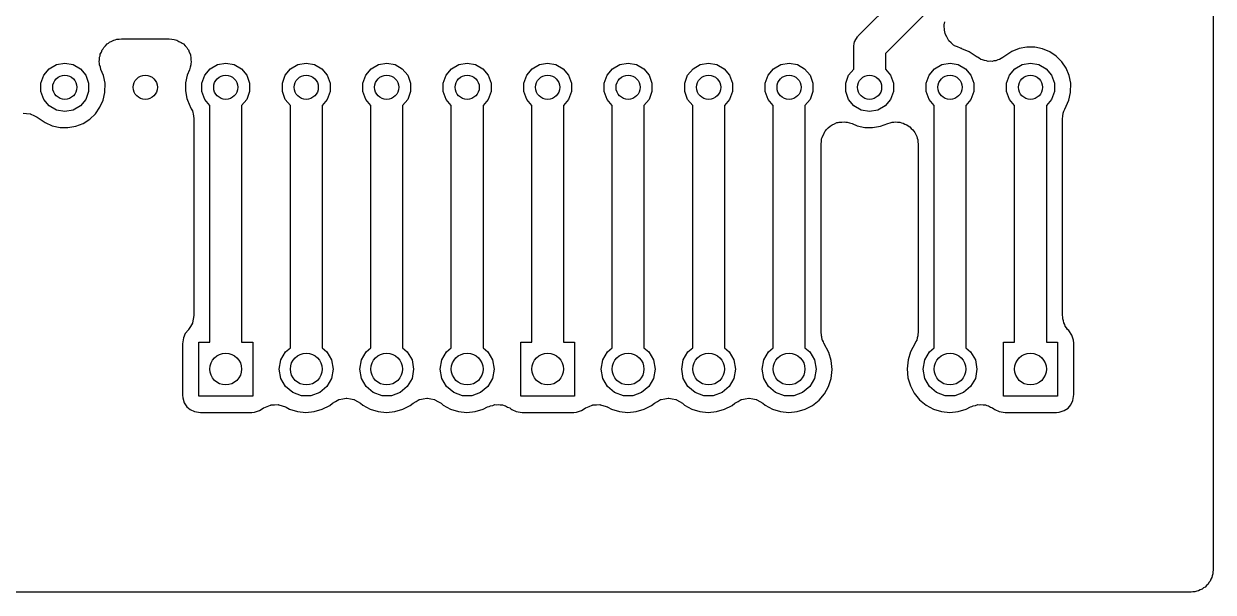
# Model space of a CAD drawing. Extents: x 117.4 to 186.1, y -90.9 to -42.5.
# Drawn here: x 148.57 to 186.11, y -90.86 to -72.93 of the extents above; entities that cross this region are included whole.
import ezdxf

# ---------------------------------------------------------------- set-up
doc = ezdxf.new("R2010")
doc.units = 0
doc.header["$MEASUREMENT"] = 0
doc.layers.add('BLACK', color=7, linetype='CONTINUOUS')

msp = doc.modelspace()

# ---------------------------------------------------------------- linework, layer by layer
at = {"layer": 'Black'}
for p, q in [((186.107, -43.193), (186.107, -90.157)), ((174.906, -73.3064), (182.38, -65.8329)), ((183.234, -66.3936), (175.76, -73.8671)), ((177.612, -73.0043), (177.616, -72.9838)), ((177.627, -73.1043), (177.612, -73.0043)), ((177.614, -72.9628), (177.64, -72.8652)), ((177.616, -72.9838), (177.614, -72.9628)), ((177.635, -73.205), (177.627, -73.1043)), ((177.644, -73.224), (177.635, -73.205)), ((151.149, -73.6198), (151.198, -73.5618)), ((151.198, -73.5618), (151.238, -73.5384)), ((151.238, -73.5384), (151.273, -73.507)), ((151.273, -73.507), (151.343, -73.4781)), ((151.343, -73.4781), (151.409, -73.4402)), ((151.409, -73.4402), (151.454, -73.4321)), ((151.454, -73.4321), (151.498, -73.4143)), ((151.498, -73.4143), (151.573, -73.4112)), ((151.573, -73.4112), (151.648, -73.398)), ((151.648, -73.398), (153.153, -73.398)), ((153.153, -73.398), (153.233, -73.412)), ((153.233, -73.412), (153.313, -73.4165)), ((153.313, -73.4165), (153.351, -73.433)), ((153.351, -73.433), (153.393, -73.4402)), ((153.393, -73.4402), (153.462, -73.4805)), ((153.462, -73.4805), (153.536, -73.5123)), ((153.536, -73.5123), (153.567, -73.5409)), ((153.567, -73.5409), (153.603, -73.5618)), ((153.603, -73.5618), (153.655, -73.6235)), ((174.762, -73.6164), (174.779, -73.5533)), ((174.779, -73.5533), (174.79, -73.489)), ((174.79, -73.489), (174.801, -73.4699)), ((174.801, -73.4699), (174.807, -73.4487)), ((174.807, -73.4487), (174.844, -73.3952)), ((174.844, -73.3952), (174.877, -73.3386)), ((174.877, -73.3386), (174.894, -73.3245)), ((174.894, -73.3245), (174.906, -73.3064)), ((177.647, -73.2448), (177.644, -73.224)), ((177.695, -73.3337), (177.647, -73.2448)), ((177.738, -73.4254), (177.695, -73.3337)), ((177.753, -73.4402), (177.738, -73.4254)), ((177.763, -73.4587), (177.753, -73.4402)), ((177.839, -73.5258), (177.763, -73.4587)), ((177.91, -73.5973), (177.839, -73.5258)), ((150.959, -73.9764), (150.975, -73.9326)), ((150.975, -73.9326), (150.981, -73.8863)), ((150.981, -73.8863), (151.016, -73.8192)), ((151.016, -73.8192), (151.042, -73.748)), ((151.042, -73.748), (151.072, -73.7123)), ((151.072, -73.7123), (151.093, -73.6709)), ((151.093, -73.6709), (151.149, -73.6198)), ((153.655, -73.6235), (153.714, -73.6787)), ((153.714, -73.6787), (153.733, -73.716)), ((153.733, -73.716), (153.759, -73.748)), ((153.759, -73.748), (153.787, -73.8237)), ((153.787, -73.8237), (153.823, -73.8957)), ((153.823, -73.8957), (153.828, -73.9372)), ((153.828, -73.9372), (153.843, -73.9764)), ((174.76, -73.66), (174.764, -73.6383)), ((174.76, -74.354), (174.76, -73.66)), ((174.764, -73.6383), (174.762, -73.6164)), ((175.76, -73.8671), (175.76, -74.354)), ((177.929, -73.6061), (177.91, -73.5973)), ((177.945, -73.6201), (177.929, -73.6061)), ((178.039, -73.6573), (177.945, -73.6201)), ((178.13, -73.7), (178.039, -73.6573)), ((178.151, -73.7018), (178.13, -73.7)), ((178.171, -73.7096), (178.151, -73.7018)), ((178.177, -73.7109), (178.171, -73.7096)), ((178.407, -73.8074), (178.177, -73.7109)), ((178.656, -73.9752), (178.407, -73.8074)), ((179.749, -73.799), (179.497, -73.9638)), ((179.98, -73.7057), (179.749, -73.799)), ((180.224, -73.6591), (179.98, -73.7057)), ((180.473, -73.6608), (180.224, -73.6591)), ((180.717, -73.7109), (180.473, -73.6608)), ((180.947, -73.8074), (180.717, -73.7109)), ((181.153, -73.9467), (180.947, -73.8074)), ((181.329, -74.1234), (181.153, -73.9467)), ((149.368, -74.344), (149.598, -74.2112)), ((149.598, -74.2112), (149.86, -74.1651)), ((149.86, -74.1651), (150.122, -74.2112)), ((150.122, -74.2112), (150.352, -74.344)), ((150.949, -74.1273), (150.959, -74.0522)), ((150.959, -74.1729), (150.949, -74.1273)), ((150.959, -74.0522), (150.959, -73.9764)), ((150.959, -74.2196), (150.959, -74.1729)), ((150.984, -74.2907), (150.959, -74.2196)), ((151.001, -74.3648), (150.984, -74.2907)), ((153.815, -74.2953), (153.797, -74.3738)), ((153.843, -74.2196), (153.815, -74.2953)), ((153.843, -73.9764), (153.843, -74.057)), ((153.843, -74.057), (153.852, -74.1371)), ((153.852, -74.1371), (153.843, -74.1778)), ((153.843, -74.1778), (153.843, -74.2196)), ((154.448, -74.344), (154.678, -74.2112)), ((154.678, -74.2112), (154.94, -74.1651)), ((154.94, -74.1651), (155.202, -74.2112)), ((155.202, -74.2112), (155.432, -74.344)), ((156.988, -74.344), (157.218, -74.2112)), ((157.218, -74.2112), (157.48, -74.1651)), ((157.48, -74.1651), (157.742, -74.2112)), ((157.742, -74.2112), (157.972, -74.344)), ((159.528, -74.344), (159.758, -74.2112)), ((159.758, -74.2112), (160.02, -74.1651)), ((160.02, -74.1651), (160.282, -74.2112)), ((160.282, -74.2112), (160.512, -74.344)), ((162.068, -74.344), (162.298, -74.2112)), ((162.298, -74.2112), (162.56, -74.1651)), ((162.56, -74.1651), (162.822, -74.2112)), ((162.822, -74.2112), (163.052, -74.344)), ((164.608, -74.344), (164.838, -74.2112)), ((164.838, -74.2112), (165.1, -74.1651)), ((165.1, -74.1651), (165.362, -74.2112)), ((165.362, -74.2112), (165.592, -74.344)), ((167.148, -74.344), (167.378, -74.2112)), ((167.378, -74.2112), (167.64, -74.1651)), ((167.64, -74.1651), (167.902, -74.2112)), ((167.902, -74.2112), (168.132, -74.344)), ((169.688, -74.344), (169.918, -74.2112)), ((169.918, -74.2112), (170.18, -74.1651)), ((170.18, -74.1651), (170.442, -74.2112)), ((170.442, -74.2112), (170.672, -74.344)), ((172.228, -74.344), (172.458, -74.2112)), ((172.458, -74.2112), (172.72, -74.1651)), ((172.72, -74.1651), (172.982, -74.2112)), ((172.982, -74.2112), (173.212, -74.344)), ((177.308, -74.344), (177.538, -74.2112)), ((177.538, -74.2112), (177.8, -74.1651)), ((177.8, -74.1651), (178.062, -74.2112)), ((178.062, -74.2112), (178.292, -74.344)), ((178.664, -73.9838), (178.656, -73.9752)), ((178.722, -74.0113), (178.664, -73.9838)), ((178.774, -74.048), (178.722, -74.0113)), ((178.83, -74.0635), (178.774, -74.048)), ((178.883, -74.0889), (178.83, -74.0635)), ((178.947, -74.0951), (178.883, -74.0889)), ((179.008, -74.1118), (178.947, -74.0951)), ((179.067, -74.1069), (179.008, -74.1118)), ((179.125, -74.1126), (179.067, -74.1069)), ((179.187, -74.0968), (179.125, -74.1126)), ((179.25, -74.0914), (179.187, -74.0968)), ((179.304, -74.0668), (179.25, -74.0914)), ((179.361, -74.0521), (179.304, -74.0668)), ((179.413, -74.0162), (179.361, -74.0521)), ((179.471, -73.9895), (179.413, -74.0162)), ((179.497, -73.9638), (179.471, -73.9895)), ((179.848, -74.344), (180.078, -74.2112)), ((180.078, -74.2112), (180.34, -74.1651)), ((180.34, -74.1651), (180.602, -74.2112)), ((180.602, -74.2112), (180.832, -74.344)), ((181.467, -74.3309), (181.329, -74.1234)), ((181.562, -74.5611), (181.467, -74.3309)), ((149.107, -74.7972), (149.198, -74.5475)), ((149.198, -74.5475), (149.368, -74.344)), ((150.352, -74.344), (150.522, -74.5475)), ((150.522, -74.5475), (150.613, -74.7972)), ((151.082, -74.5611), (151.001, -74.3648)), ((151.129, -74.8006), (151.082, -74.5611)), ((153.724, -74.5441), (153.672, -74.7877)), ((153.797, -74.3738), (153.724, -74.5441)), ((154.187, -74.7972), (154.278, -74.5475)), ((154.278, -74.5475), (154.448, -74.344)), ((155.432, -74.344), (155.602, -74.5475)), ((155.602, -74.5475), (155.693, -74.7972)), ((156.727, -74.7972), (156.818, -74.5475)), ((156.818, -74.5475), (156.988, -74.344)), ((157.972, -74.344), (158.142, -74.5475)), ((158.142, -74.5475), (158.233, -74.7972)), ((159.267, -74.7972), (159.358, -74.5475)), ((159.358, -74.5475), (159.528, -74.344)), ((160.512, -74.344), (160.682, -74.5475)), ((160.682, -74.5475), (160.773, -74.7972)), ((161.807, -74.7972), (161.898, -74.5475)), ((161.898, -74.5475), (162.068, -74.344)), ((163.052, -74.344), (163.222, -74.5475)), ((163.222, -74.5475), (163.313, -74.7972)), ((164.347, -74.7972), (164.438, -74.5475)), ((164.438, -74.5475), (164.608, -74.344)), ((165.592, -74.344), (165.762, -74.5475)), ((165.762, -74.5475), (165.853, -74.7972)), ((166.887, -74.7972), (166.978, -74.5475)), ((166.978, -74.5475), (167.148, -74.344)), ((168.132, -74.344), (168.302, -74.5475)), ((168.302, -74.5475), (168.393, -74.7972)), ((169.427, -74.7972), (169.518, -74.5475)), ((169.518, -74.5475), (169.688, -74.344)), ((170.672, -74.344), (170.842, -74.5475)), ((170.842, -74.5475), (170.933, -74.7972)), ((171.967, -74.7972), (172.058, -74.5475)), ((172.058, -74.5475), (172.228, -74.344)), ((173.212, -74.344), (173.382, -74.5475)), ((173.382, -74.5475), (173.473, -74.7972)), ((174.507, -74.7972), (174.598, -74.5475)), ((174.598, -74.5475), (174.76, -74.354)), ((175.76, -74.354), (175.922, -74.5475)), ((175.922, -74.5475), (176.013, -74.7972)), ((177.047, -74.7972), (177.138, -74.5475)), ((177.138, -74.5475), (177.308, -74.344)), ((178.292, -74.344), (178.462, -74.5475)), ((178.462, -74.5475), (178.553, -74.7972)), ((179.587, -74.7972), (179.678, -74.5475)), ((179.678, -74.5475), (179.848, -74.344)), ((180.832, -74.344), (181.002, -74.5475)), ((181.002, -74.5475), (181.093, -74.7972)), ((181.609, -74.8006), (181.562, -74.5611)), ((149.107, -75.0628), (149.107, -74.7972)), ((149.198, -75.3125), (149.107, -75.0628)), ((150.613, -75.0628), (150.522, -75.3125)), ((150.613, -74.7972), (150.613, -75.0628)), ((151.125, -75.0948), (151.129, -74.8006)), ((153.672, -74.7877), (153.668, -75.0368)), ((153.668, -75.0368), (153.713, -75.2818)), ((154.187, -75.0628), (154.187, -74.7972)), ((154.278, -75.3125), (154.187, -75.0628)), ((155.693, -75.0628), (155.602, -75.3125)), ((155.693, -74.7972), (155.693, -75.0628)), ((156.727, -75.0628), (156.727, -74.7972)), ((156.818, -75.3125), (156.727, -75.0628)), ((158.233, -75.0628), (158.142, -75.3125)), ((158.233, -74.7972), (158.233, -75.0628)), ((159.267, -75.0628), (159.267, -74.7972)), ((159.358, -75.3125), (159.267, -75.0628)), ((160.773, -75.0628), (160.682, -75.3125)), ((160.773, -74.7972), (160.773, -75.0628)), ((161.807, -75.0628), (161.807, -74.7972)), ((161.898, -75.3125), (161.807, -75.0628)), ((163.313, -75.0628), (163.222, -75.3125)), ((163.313, -74.7972), (163.313, -75.0628)), ((164.347, -75.0628), (164.347, -74.7972)), ((164.438, -75.3125), (164.347, -75.0628)), ((165.853, -75.0628), (165.762, -75.3125)), ((165.853, -74.7972), (165.853, -75.0628)), ((166.887, -75.0628), (166.887, -74.7972)), ((166.978, -75.3125), (166.887, -75.0628)), ((168.393, -75.0628), (168.302, -75.3125)), ((168.393, -74.7972), (168.393, -75.0628)), ((169.427, -75.0628), (169.427, -74.7972)), ((169.518, -75.3125), (169.427, -75.0628)), ((170.933, -75.0628), (170.842, -75.3125)), ((170.933, -74.7972), (170.933, -75.0628)), ((171.967, -75.0628), (171.967, -74.7972)), ((172.058, -75.3125), (171.967, -75.0628)), ((173.473, -75.0628), (173.382, -75.3125)), ((173.473, -74.7972), (173.473, -75.0628)), ((174.507, -75.0628), (174.507, -74.7972)), ((174.598, -75.3125), (174.507, -75.0628)), ((176.013, -75.0628), (175.922, -75.3125)), ((176.013, -74.7972), (176.013, -75.0628)), ((177.047, -75.0628), (177.047, -74.7972)), ((177.138, -75.3125), (177.047, -75.0628)), ((178.553, -75.0628), (178.462, -75.3125)), ((178.553, -74.7972), (178.553, -75.0628)), ((179.587, -75.0628), (179.587, -74.7972)), ((179.678, -75.3125), (179.587, -75.0628)), ((181.093, -75.0628), (181.002, -75.3125)), ((181.093, -74.7972), (181.093, -75.0628)), ((181.605, -75.0948), (181.609, -74.8006)), ((149.368, -75.516), (149.198, -75.3125)), ((150.522, -75.3125), (150.352, -75.516)), ((150.97, -75.5604), (151.071, -75.3328)), ((151.071, -75.3328), (151.125, -75.0948)), ((153.713, -75.2818), (153.805, -75.5133)), ((154.44, -75.506), (154.278, -75.3125)), ((155.602, -75.3125), (155.44, -75.506)), ((156.98, -75.506), (156.818, -75.3125)), ((158.142, -75.3125), (157.98, -75.506)), ((159.52, -75.506), (159.358, -75.3125)), ((160.682, -75.3125), (160.52, -75.506)), ((162.06, -75.506), (161.898, -75.3125)), ((163.222, -75.3125), (163.06, -75.506)), ((164.6, -75.506), (164.438, -75.3125)), ((165.762, -75.3125), (165.6, -75.506)), ((167.14, -75.506), (166.978, -75.3125)), ((168.302, -75.3125), (168.14, -75.506)), ((169.68, -75.506), (169.518, -75.3125)), ((170.842, -75.3125), (170.68, -75.506)), ((172.22, -75.506), (172.058, -75.3125)), ((173.382, -75.3125), (173.22, -75.506)), ((174.768, -75.516), (174.598, -75.3125)), ((175.922, -75.3125), (175.752, -75.516)), ((177.3, -75.506), (177.138, -75.3125)), ((178.462, -75.3125), (178.3, -75.506)), ((179.84, -75.506), (179.678, -75.3125)), ((181.002, -75.3125), (180.84, -75.506)), ((181.422, -75.6231), (181.551, -75.3328)), ((181.551, -75.3328), (181.605, -75.0948)), ((148.543, -75.7456), (148.654, -75.7581)), ((148.654, -75.7581), (148.766, -75.7674)), ((148.766, -75.7674), (148.774, -75.7716)), ((148.774, -75.7716), (148.784, -75.7727)), ((148.784, -75.7727), (148.885, -75.8225)), ((148.885, -75.8225), (148.986, -75.8694)), ((149.598, -75.6488), (149.368, -75.516)), ((149.86, -75.6949), (149.598, -75.6488)), ((150.122, -75.6488), (149.86, -75.6949)), ((150.352, -75.516), (150.122, -75.6488)), ((150.646, -75.9356), (150.826, -75.7639)), ((150.826, -75.7639), (150.97, -75.5604)), ((153.805, -75.5133), (153.82, -75.5373)), ((153.82, -75.5373), (153.851, -75.6094)), ((153.851, -75.6094), (153.89, -75.6771)), ((153.89, -75.6771), (153.897, -75.7206)), ((153.897, -75.7206), (153.915, -75.7614)), ((153.915, -75.7614), (153.918, -75.8395)), ((154.44, -82.97), (154.44, -75.506)), ((155.44, -75.506), (155.44, -82.97)), ((156.98, -83.1436), (156.98, -75.506)), ((157.98, -75.506), (157.98, -83.1436)), ((159.52, -83.1436), (159.52, -75.506)), ((160.52, -75.506), (160.52, -83.1436)), ((162.06, -83.1436), (162.06, -75.506)), ((163.06, -75.506), (163.06, -83.1436)), ((164.6, -82.97), (164.6, -75.506)), ((165.6, -75.506), (165.6, -82.97)), ((167.14, -83.1436), (167.14, -75.506)), ((168.14, -75.506), (168.14, -83.1436)), ((169.68, -83.1436), (169.68, -75.506)), ((170.68, -75.506), (170.68, -83.1436)), ((172.22, -83.1436), (172.22, -75.506)), ((173.22, -75.506), (173.22, -83.1436)), ((174.998, -75.6488), (174.768, -75.516)), ((175.26, -75.6949), (174.998, -75.6488)), ((175.522, -75.6488), (175.26, -75.6949)), ((175.752, -75.516), (175.522, -75.6488)), ((177.3, -83.1436), (177.3, -75.506)), ((178.3, -75.506), (178.3, -83.1436)), ((179.84, -81.28), (179.84, -75.506)), ((180.84, -75.506), (180.84, -81.28)), ((181.364, -75.8352), (181.372, -75.7429)), ((181.372, -75.7429), (181.385, -75.7162)), ((181.385, -75.7162), (181.39, -75.6871)), ((181.39, -75.6871), (181.418, -75.6397)), ((181.418, -75.6397), (181.422, -75.6231)), ((148.986, -75.8694), (149.237, -76.044)), ((149.237, -76.044), (149.466, -76.1437)), ((149.466, -76.1437), (149.709, -76.1972)), ((149.709, -76.1972), (149.958, -76.2024)), ((149.958, -76.2024), (150.203, -76.1592)), ((150.203, -76.1592), (150.435, -76.0691)), ((150.435, -76.0691), (150.646, -75.9356)), ((153.918, -75.8395), (153.932, -75.9165)), ((153.932, -75.9165), (153.932, -82.124)), ((173.955, -76.2131), (174.013, -76.153)), ((174.013, -76.153), (174.048, -76.1355)), ((174.048, -76.1355), (174.078, -76.1102)), ((174.078, -76.1102), (174.156, -76.0818)), ((174.156, -76.0818), (174.23, -76.0449)), ((174.23, -76.0449), (174.269, -76.0405)), ((174.269, -76.0405), (174.306, -76.027)), ((174.306, -76.027), (174.389, -76.027)), ((174.389, -76.027), (174.472, -76.0178)), ((174.472, -76.0178), (174.51, -76.027)), ((174.51, -76.027), (174.55, -76.027)), ((174.55, -76.027), (174.628, -76.0554)), ((174.628, -76.0554), (174.708, -76.075)), ((174.708, -76.075), (174.866, -76.1437)), ((174.866, -76.1437), (175.109, -76.1972)), ((175.109, -76.1972), (175.358, -76.2024)), ((175.358, -76.2024), (175.603, -76.1592)), ((175.603, -76.1592), (175.839, -76.0678)), ((175.839, -76.0678), (175.906, -76.0544)), ((175.906, -76.0544), (175.97, -76.031)), ((175.97, -76.031), (176.024, -76.031)), ((176.024, -76.031), (176.077, -76.0205)), ((176.077, -76.0205), (176.145, -76.031)), ((176.145, -76.031), (176.214, -76.031)), ((176.214, -76.031), (176.264, -76.0495)), ((176.264, -76.0495), (176.318, -76.0577)), ((176.318, -76.0577), (176.378, -76.0907)), ((176.378, -76.0907), (176.442, -76.1142)), ((176.442, -76.1142), (176.483, -76.1488)), ((176.483, -76.1488), (176.531, -76.1748)), ((176.531, -76.1748), (176.576, -76.2264)), ((181.348, -75.9265), (181.364, -75.8352)), ((181.348, -82.1222), (181.348, -75.9265)), ((173.742, -76.6346), (173.748, -76.5518)), ((173.748, -76.5518), (173.763, -76.5157)), ((173.763, -76.5157), (173.77, -76.477)), ((173.77, -76.477), (173.812, -76.4051)), ((173.812, -76.4051), (173.845, -76.329)), ((173.845, -76.329), (173.872, -76.3005)), ((173.872, -76.3005), (173.892, -76.2665)), ((173.892, -76.2665), (173.955, -76.2131)), ((176.576, -76.2264), (176.628, -76.2704)), ((176.628, -76.2704), (176.655, -76.3172)), ((176.655, -76.3172), (176.691, -76.3578)), ((176.691, -76.3578), (176.716, -76.4216)), ((176.716, -76.4216), (176.75, -76.481)), ((176.75, -76.481), (176.759, -76.5341)), ((176.759, -76.5341), (176.779, -76.5844)), ((176.779, -76.5844), (176.78, -76.6529)), ((173.728, -76.7164), (173.742, -76.6346)), ((173.728, -82.6636), (173.728, -76.7164)), ((176.78, -76.6529), (176.792, -76.7204)), ((176.792, -76.7204), (176.792, -82.6654)), ((179.84, -82.97), (179.84, -81.28)), ((180.84, -81.28), (180.84, -82.97)), ((153.932, -82.1294), (153.91, -82.2463)), ((153.932, -82.124), (153.932, -82.1267)), ((153.932, -82.1267), (153.932, -82.1294)), ((181.358, -82.1799), (181.348, -82.1222)), ((181.358, -82.2385), (181.358, -82.1799)), ((153.765, -82.5781), (153.662, -82.6988)), ((153.766, -82.5757), (153.765, -82.5781)), ((153.768, -82.574), (153.766, -82.5757)), ((153.828, -82.471), (153.768, -82.574)), ((153.888, -82.3685), (153.828, -82.471)), ((153.89, -82.3634), (153.888, -82.3658)), ((153.888, -82.3658), (153.888, -82.3685)), ((153.91, -82.2463), (153.89, -82.3634)), ((181.379, -82.2987), (181.358, -82.2385)), ((181.39, -82.3616), (181.379, -82.2987)), ((181.419, -82.4124), (181.39, -82.3616)), ((181.439, -82.4676), (181.419, -82.4124)), ((181.48, -82.5168), (181.439, -82.4676)), ((181.512, -82.5722), (181.48, -82.5168)), ((181.55, -82.6041), (181.512, -82.5722)), ((153.603, -82.8288), (153.576, -83.0195)), ((153.662, -82.6988), (153.603, -82.8288)), ((173.742, -82.7423), (173.728, -82.6636)), ((173.741, -82.7686), (173.742, -82.7423)), ((173.752, -82.8035), (173.741, -82.7686)), ((173.767, -82.8938), (173.752, -82.8035)), ((173.769, -82.8982), (173.767, -82.8938)), ((173.77, -82.903), (173.769, -82.8982)), ((173.803, -82.9602), (173.77, -82.903)), ((173.816, -82.9998), (173.803, -82.9602)), ((176.723, -82.9515), (176.705, -83.0026)), ((176.75, -82.9048), (176.723, -82.9515)), ((176.762, -82.8373), (176.75, -82.9048)), ((176.784, -82.7725), (176.762, -82.8373)), ((176.792, -82.6654), (176.783, -82.7185)), ((176.783, -82.7185), (176.784, -82.7725)), ((181.648, -82.7535), (181.55, -82.6041)), ((181.697, -82.9106), (181.648, -82.7535)), ((181.704, -82.9979), (181.697, -82.9106)), ((153.576, -83.0195), (153.576, -84.6421)), ((154.09, -84.67), (154.09, -82.97)), ((154.09, -82.97), (154.44, -82.97)), ((155.44, -82.97), (155.79, -82.97)), ((155.79, -82.97), (155.79, -84.67)), ((156.681, -83.526), (156.829, -83.2704)), ((156.829, -83.2704), (156.98, -83.1436)), ((157.98, -83.1436), (158.131, -83.2704)), ((158.131, -83.2704), (158.279, -83.526)), ((159.221, -83.526), (159.369, -83.2704)), ((159.369, -83.2704), (159.52, -83.1436)), ((160.52, -83.1436), (160.671, -83.2704)), ((160.671, -83.2704), (160.819, -83.526)), ((161.761, -83.526), (161.909, -83.2704)), ((161.909, -83.2704), (162.06, -83.1436)), ((163.06, -83.1436), (163.211, -83.2704)), ((163.211, -83.2704), (163.359, -83.526)), ((164.25, -84.67), (164.25, -82.97)), ((164.25, -82.97), (164.6, -82.97)), ((165.6, -82.97), (165.95, -82.97)), ((165.95, -82.97), (165.95, -84.67)), ((166.841, -83.526), (166.989, -83.2704)), ((166.989, -83.2704), (167.14, -83.1436)), ((168.14, -83.1436), (168.291, -83.2704)), ((168.291, -83.2704), (168.439, -83.526)), ((169.381, -83.526), (169.529, -83.2704)), ((169.529, -83.2704), (169.68, -83.1436)), ((170.68, -83.1436), (170.831, -83.2704)), ((170.831, -83.2704), (170.979, -83.526)), ((171.921, -83.526), (172.069, -83.2704)), ((172.069, -83.2704), (172.22, -83.1436)), ((173.22, -83.1436), (173.371, -83.2704)), ((173.371, -83.2704), (173.519, -83.526)), ((173.972, -83.2938), (173.816, -82.9998)), ((174.049, -83.5469), (173.972, -83.2938)), ((176.555, -83.2764), (176.475, -83.5284)), ((176.705, -83.0026), (176.555, -83.2764)), ((177.001, -83.526), (177.149, -83.2704)), ((177.149, -83.2704), (177.3, -83.1436)), ((178.3, -83.1436), (178.451, -83.2704)), ((178.451, -83.2704), (178.599, -83.526)), ((179.49, -84.67), (179.49, -82.97)), ((179.49, -82.97), (179.84, -82.97)), ((180.84, -82.97), (181.19, -82.97)), ((181.19, -82.97), (181.19, -84.67)), ((181.704, -84.6205), (181.704, -82.9979)), ((156.63, -83.8168), (156.681, -83.526)), ((158.279, -83.526), (158.33, -83.8168)), ((159.17, -83.8168), (159.221, -83.526)), ((160.819, -83.526), (160.87, -83.8168)), ((161.71, -83.8168), (161.761, -83.526)), ((163.359, -83.526), (163.41, -83.8168)), ((166.79, -83.8168), (166.841, -83.526)), ((168.439, -83.526), (168.49, -83.8168)), ((169.33, -83.8168), (169.381, -83.526)), ((170.979, -83.526), (171.03, -83.8168)), ((171.87, -83.8168), (171.921, -83.526)), ((173.519, -83.526), (173.57, -83.8168)), ((174.077, -83.8301), (174.049, -83.5469)), ((176.475, -83.5284), (176.443, -83.8099)), ((176.95, -83.8168), (177.001, -83.526)), ((178.599, -83.526), (178.65, -83.8168)), ((156.63, -83.8232), (156.63, -83.8168)), ((156.681, -84.114), (156.63, -83.8232)), ((158.33, -83.8232), (158.279, -84.114)), ((158.33, -83.8168), (158.33, -83.8232)), ((159.17, -83.8232), (159.17, -83.8168)), ((159.221, -84.114), (159.17, -83.8232)), ((160.87, -83.8232), (160.819, -84.114)), ((160.87, -83.8168), (160.87, -83.8232)), ((161.71, -83.8232), (161.71, -83.8168)), ((161.761, -84.114), (161.71, -83.8232)), ((163.41, -83.8232), (163.359, -84.114)), ((163.41, -83.8168), (163.41, -83.8232)), ((166.79, -83.8232), (166.79, -83.8168)), ((166.841, -84.114), (166.79, -83.8232)), ((168.49, -83.8232), (168.439, -84.114)), ((168.49, -83.8168), (168.49, -83.8232)), ((169.33, -83.8232), (169.33, -83.8168)), ((169.381, -84.114), (169.33, -83.8232)), ((171.03, -83.8232), (170.979, -84.114)), ((171.03, -83.8168), (171.03, -83.8232)), ((171.87, -83.8232), (171.87, -83.8168)), ((171.921, -84.114), (171.87, -83.8232)), ((173.57, -83.8232), (173.519, -84.114)), ((173.57, -83.8168), (173.57, -83.8232)), ((174.045, -84.1116), (174.077, -83.8301)), ((176.443, -83.8099), (176.471, -84.0931)), ((176.95, -83.8232), (176.95, -83.8168)), ((177.001, -84.114), (176.95, -83.8232)), ((178.65, -83.8232), (178.599, -84.114)), ((178.65, -83.8168), (178.65, -83.8232)), ((156.829, -84.3696), (156.681, -84.114)), ((157.055, -84.5594), (156.829, -84.3696)), ((158.131, -84.3696), (157.905, -84.5594)), ((158.279, -84.114), (158.131, -84.3696)), ((159.369, -84.3696), (159.221, -84.114)), ((159.595, -84.5594), (159.369, -84.3696)), ((160.671, -84.3696), (160.445, -84.5594)), ((160.819, -84.114), (160.671, -84.3696)), ((161.909, -84.3696), (161.761, -84.114)), ((162.135, -84.5594), (161.909, -84.3696)), ((163.211, -84.3696), (162.985, -84.5594)), ((163.359, -84.114), (163.211, -84.3696)), ((166.989, -84.3696), (166.841, -84.114)), ((167.215, -84.5594), (166.989, -84.3696)), ((168.291, -84.3696), (168.065, -84.5594)), ((168.439, -84.114), (168.291, -84.3696)), ((169.529, -84.3696), (169.381, -84.114)), ((169.755, -84.5594), (169.529, -84.3696)), ((170.831, -84.3696), (170.605, -84.5594)), ((170.979, -84.114), (170.831, -84.3696)), ((172.069, -84.3696), (171.921, -84.114)), ((172.295, -84.5594), (172.069, -84.3696)), ((173.371, -84.3696), (173.145, -84.5594)), ((173.519, -84.114), (173.371, -84.3696)), ((173.838, -84.5953), (173.965, -84.3636)), ((173.965, -84.3636), (174.045, -84.1116)), ((176.471, -84.0931), (176.548, -84.3462)), ((176.548, -84.3462), (176.672, -84.5796)), ((177.149, -84.3696), (177.001, -84.114)), ((177.375, -84.5594), (177.149, -84.3696)), ((178.451, -84.3696), (178.225, -84.5594)), ((178.599, -84.114), (178.451, -84.3696)), ((153.576, -84.6421), (153.583, -84.7294)), ((153.583, -84.7294), (153.632, -84.8865)), ((155.79, -84.67), (154.09, -84.67)), ((157.332, -84.6603), (157.055, -84.5594)), ((157.628, -84.6603), (157.332, -84.6603)), ((157.905, -84.5594), (157.628, -84.6603)), ((158.311, -84.8917), (158.409, -84.8378)), ((158.409, -84.8378), (158.506, -84.7811)), ((158.506, -84.7811), (158.515, -84.7793)), ((158.515, -84.7793), (158.524, -84.7746)), ((158.524, -84.7746), (158.635, -84.7575)), ((158.635, -84.7575), (158.745, -84.7373)), ((158.745, -84.7373), (158.755, -84.7389)), ((158.755, -84.7389), (158.764, -84.7374)), ((158.764, -84.7374), (158.874, -84.7591)), ((158.874, -84.7591), (158.984, -84.7778)), ((158.984, -84.7778), (158.993, -84.7827)), ((158.993, -84.7827), (159.003, -84.7846)), ((159.003, -84.7846), (159.099, -84.8426)), ((159.099, -84.8426), (159.196, -84.8979)), ((159.872, -84.6603), (159.595, -84.5594)), ((160.168, -84.6603), (159.872, -84.6603)), ((160.445, -84.5594), (160.168, -84.6603)), ((160.851, -84.8917), (160.949, -84.8378)), ((160.949, -84.8378), (161.046, -84.7811)), ((161.046, -84.7811), (161.055, -84.7793)), ((161.055, -84.7793), (161.064, -84.7746)), ((161.064, -84.7746), (161.175, -84.7575)), ((161.175, -84.7575), (161.285, -84.7373)), ((161.285, -84.7373), (161.295, -84.7389)), ((161.295, -84.7389), (161.304, -84.7374)), ((161.304, -84.7374), (161.414, -84.7591)), ((161.414, -84.7591), (161.524, -84.7778)), ((161.524, -84.7778), (161.533, -84.7827)), ((161.533, -84.7827), (161.543, -84.7846)), ((161.543, -84.7846), (161.639, -84.8426)), ((161.639, -84.8426), (161.736, -84.8979)), ((162.412, -84.6603), (162.135, -84.5594)), ((162.708, -84.6603), (162.412, -84.6603)), ((162.985, -84.5594), (162.708, -84.6603)), ((165.95, -84.67), (164.25, -84.67)), ((167.492, -84.6603), (167.215, -84.5594)), ((167.788, -84.6603), (167.492, -84.6603)), ((168.065, -84.5594), (167.788, -84.6603)), ((168.471, -84.8917), (168.569, -84.8378)), ((168.569, -84.8378), (168.666, -84.7811)), ((168.666, -84.7811), (168.675, -84.7793)), ((168.675, -84.7793), (168.684, -84.7746)), ((168.684, -84.7746), (168.795, -84.7575)), ((168.795, -84.7575), (168.905, -84.7373)), ((168.905, -84.7373), (168.915, -84.7389)), ((168.915, -84.7389), (168.924, -84.7374)), ((168.924, -84.7374), (169.034, -84.7591)), ((169.034, -84.7591), (169.144, -84.7778)), ((169.144, -84.7778), (169.153, -84.7827)), ((169.153, -84.7827), (169.163, -84.7846)), ((169.163, -84.7846), (169.259, -84.8426)), ((169.259, -84.8426), (169.356, -84.8979)), ((170.032, -84.6603), (169.755, -84.5594)), ((170.328, -84.6603), (170.032, -84.6603)), ((170.605, -84.5594), (170.328, -84.6603)), ((171.011, -84.8917), (171.109, -84.8378)), ((171.109, -84.8378), (171.206, -84.7811)), ((171.206, -84.7811), (171.215, -84.7793)), ((171.215, -84.7793), (171.224, -84.7746)), ((171.224, -84.7746), (171.335, -84.7575)), ((171.335, -84.7575), (171.445, -84.7373)), ((171.445, -84.7373), (171.455, -84.7389)), ((171.455, -84.7389), (171.464, -84.7374)), ((171.464, -84.7374), (171.574, -84.7591)), ((171.574, -84.7591), (171.684, -84.7778)), ((171.684, -84.7778), (171.693, -84.7827)), ((171.693, -84.7827), (171.703, -84.7846)), ((171.703, -84.7846), (171.799, -84.8426)), ((171.799, -84.8426), (171.896, -84.8979)), ((172.572, -84.6603), (172.295, -84.5594)), ((172.868, -84.6603), (172.572, -84.6603)), ((173.145, -84.5594), (172.868, -84.6603)), ((173.462, -84.9635), (173.668, -84.7978)), ((173.668, -84.7978), (173.838, -84.5953)), ((176.672, -84.5796), (176.839, -84.7845)), ((176.839, -84.7845), (177.042, -84.953)), ((177.652, -84.6603), (177.375, -84.5594)), ((177.948, -84.6603), (177.652, -84.6603)), ((178.225, -84.5594), (177.948, -84.6603)), ((181.19, -84.67), (179.49, -84.67)), ((181.618, -84.9412), (181.677, -84.8112)), ((181.677, -84.8112), (181.704, -84.6205)), ((153.632, -84.8865), (153.71, -85.0056)), ((153.71, -85.0056), (153.819, -85.0981)), ((153.819, -85.0981), (153.949, -85.1567)), ((153.949, -85.1567), (154.139, -85.1838)), ((154.139, -85.1838), (155.762, -85.1838)), ((155.762, -85.1838), (155.849, -85.1769)), ((155.849, -85.1769), (156.007, -85.1282)), ((156.007, -85.1282), (156.126, -85.0498)), ((156.126, -85.0498), (156.136, -85.0454)), ((156.136, -85.0454), (156.144, -85.0381)), ((156.144, -85.0381), (156.247, -84.9973)), ((156.247, -84.9973), (156.349, -84.9533)), ((156.349, -84.9533), (156.36, -84.9526)), ((156.36, -84.9526), (156.37, -84.9486)), ((156.37, -84.9486), (156.481, -84.9455)), ((156.481, -84.9455), (156.591, -84.939)), ((156.591, -84.939), (156.602, -84.9421)), ((156.602, -84.9421), (156.613, -84.9418)), ((156.613, -84.9418), (156.718, -84.9768)), ((156.718, -84.9768), (156.824, -85.0085)), ((156.824, -85.0085), (156.833, -85.0151)), ((156.833, -85.0151), (156.844, -85.0185)), ((156.844, -85.0185), (156.955, -85.0788)), ((156.955, -85.0788), (157.208, -85.1569)), ((157.208, -85.1569), (157.471, -85.1846)), ((157.471, -85.1846), (157.734, -85.1606)), ((157.734, -85.1606), (157.987, -85.086)), ((157.987, -85.086), (158.222, -84.9635)), ((158.222, -84.9635), (158.311, -84.8917)), ((159.196, -84.8979), (159.262, -84.953)), ((159.262, -84.953), (159.495, -85.0788)), ((159.495, -85.0788), (159.748, -85.1569)), ((159.748, -85.1569), (160.011, -85.1846)), ((160.011, -85.1846), (160.274, -85.1606)), ((160.274, -85.1606), (160.527, -85.086)), ((160.527, -85.086), (160.762, -84.9635)), ((160.762, -84.9635), (160.851, -84.8917)), ((161.736, -84.8979), (161.802, -84.953)), ((161.802, -84.953), (162.035, -85.0788)), ((162.035, -85.0788), (162.288, -85.1569)), ((162.288, -85.1569), (162.551, -85.1846)), ((162.551, -85.1846), (162.814, -85.1606)), ((162.814, -85.1606), (163.067, -85.086)), ((163.067, -85.086), (163.205, -85.0142)), ((163.205, -85.0142), (163.252, -84.9993)), ((163.252, -84.9993), (163.295, -84.9749)), ((163.295, -84.9749), (163.367, -84.9628)), ((163.367, -84.9628), (163.436, -84.9407)), ((163.436, -84.9407), (163.486, -84.9428)), ((163.486, -84.9428), (163.534, -84.9346)), ((163.534, -84.9346), (163.606, -84.9478)), ((163.606, -84.9478), (163.679, -84.9509)), ((163.679, -84.9509), (163.725, -84.9697)), ((163.725, -84.9697), (163.773, -84.9786)), ((163.773, -84.9786), (163.837, -85.0157)), ((163.837, -85.0157), (163.904, -85.0435)), ((163.904, -85.0435), (163.941, -85.0768)), ((163.941, -85.0768), (163.971, -85.0944)), ((163.971, -85.0944), (164.109, -85.1567)), ((164.109, -85.1567), (164.299, -85.1838)), ((164.299, -85.1838), (165.922, -85.1838)), ((165.922, -85.1838), (166.009, -85.1769)), ((166.009, -85.1769), (166.167, -85.1282)), ((166.167, -85.1282), (166.286, -85.0498)), ((166.286, -85.0498), (166.296, -85.0454)), ((166.296, -85.0454), (166.304, -85.0381)), ((166.304, -85.0381), (166.407, -84.9973)), ((166.407, -84.9973), (166.509, -84.9533)), ((166.509, -84.9533), (166.52, -84.9526)), ((166.52, -84.9526), (166.53, -84.9486)), ((166.53, -84.9486), (166.641, -84.9455)), ((166.641, -84.9455), (166.751, -84.939)), ((166.751, -84.939), (166.762, -84.9421)), ((166.762, -84.9421), (166.773, -84.9418)), ((166.773, -84.9418), (166.878, -84.9768)), ((166.878, -84.9768), (166.984, -85.0085)), ((166.984, -85.0085), (166.993, -85.0151)), ((166.993, -85.0151), (167.004, -85.0185)), ((167.004, -85.0185), (167.115, -85.0788)), ((167.115, -85.0788), (167.368, -85.1569)), ((167.368, -85.1569), (167.631, -85.1846)), ((167.631, -85.1846), (167.894, -85.1606)), ((167.894, -85.1606), (168.147, -85.086)), ((168.147, -85.086), (168.382, -84.9635)), ((168.382, -84.9635), (168.471, -84.8917)), ((169.356, -84.8979), (169.422, -84.953)), ((169.422, -84.953), (169.655, -85.0788)), ((169.655, -85.0788), (169.908, -85.1569)), ((169.908, -85.1569), (170.171, -85.1846)), ((170.171, -85.1846), (170.434, -85.1606)), ((170.434, -85.1606), (170.687, -85.086)), ((170.687, -85.086), (170.922, -84.9635)), ((170.922, -84.9635), (171.011, -84.8917)), ((171.896, -84.8979), (171.962, -84.953)), ((171.962, -84.953), (172.195, -85.0788)), ((172.195, -85.0788), (172.448, -85.1569)), ((172.448, -85.1569), (172.711, -85.1846)), ((172.711, -85.1846), (172.974, -85.1606)), ((172.974, -85.1606), (173.227, -85.086)), ((173.227, -85.086), (173.462, -84.9635)), ((177.042, -84.953), (177.275, -85.0788)), ((177.275, -85.0788), (177.528, -85.1569)), ((177.528, -85.1569), (177.791, -85.1846)), ((177.791, -85.1846), (178.054, -85.1606)), ((178.054, -85.1606), (178.307, -85.086)), ((178.307, -85.086), (178.445, -85.0142)), ((178.445, -85.0142), (178.492, -84.9993)), ((178.492, -84.9993), (178.535, -84.9749)), ((178.535, -84.9749), (178.607, -84.9628)), ((178.607, -84.9628), (178.676, -84.9407)), ((178.676, -84.9407), (178.726, -84.9428)), ((178.726, -84.9428), (178.774, -84.9346)), ((178.774, -84.9346), (178.846, -84.9478)), ((178.846, -84.9478), (178.919, -84.9509)), ((178.919, -84.9509), (178.965, -84.9697)), ((178.965, -84.9697), (179.013, -84.9786)), ((179.013, -84.9786), (179.077, -85.0157)), ((179.077, -85.0157), (179.144, -85.0435)), ((179.144, -85.0435), (179.181, -85.0768)), ((179.181, -85.0768), (179.211, -85.0944)), ((179.211, -85.0944), (179.349, -85.1567)), ((179.349, -85.1567), (179.539, -85.1838)), ((179.539, -85.1838), (181.162, -85.1838)), ((181.162, -85.1838), (181.249, -85.1769)), ((181.249, -85.1769), (181.407, -85.1282)), ((181.407, -85.1282), (181.526, -85.0497)), ((181.526, -85.0497), (181.618, -84.9412)), ((186.034, -90.4495), (186.013, -90.507)), ((186.065, -90.3964), (186.034, -90.4495)), ((186.075, -90.3361), (186.065, -90.3964)), ((186.096, -90.2786), (186.075, -90.3361)), ((186.107, -90.157), (186.096, -90.2173)), ((186.096, -90.2173), (186.096, -90.2786)), ((185.467, -90.8464), (185.407, -90.857)), ((185.529, -90.8464), (185.467, -90.8464)), ((185.586, -90.8254), (185.529, -90.8464)), ((185.646, -90.8148), (185.586, -90.8254)), ((185.699, -90.7842), (185.646, -90.8148)), ((185.757, -90.7632), (185.699, -90.7842)), ((185.804, -90.7239), (185.757, -90.7632)), ((185.857, -90.6932), (185.804, -90.7239)), ((185.896, -90.6463), (185.857, -90.6932)), ((185.943, -90.607), (185.896, -90.6463)), ((185.974, -90.5539), (185.943, -90.607)), ((186.013, -90.507), (185.974, -90.5539)), ((185.407, -90.857), (118.123, -90.857))]:
    msp.add_line(p, q, dxfattribs=at)
for centre, radius in [((149.86, -74.93), 0.381), ((152.4, -74.93), 0.381), ((154.94, -74.93), 0.381), ((157.48, -74.93), 0.381), ((160.02, -74.93), 0.381), ((162.56, -74.93), 0.381), ((165.1, -74.93), 0.381), ((167.64, -74.93), 0.381), ((170.18, -74.93), 0.381), ((172.72, -74.93), 0.381), ((175.26, -74.93), 0.381), ((177.8, -74.93), 0.381), ((180.34, -74.93), 0.381), ((154.94, -83.82), 0.5), ((157.48, -83.82), 0.5), ((160.02, -83.82), 0.5), ((162.56, -83.82), 0.5), ((165.1, -83.82), 0.5), ((167.64, -83.82), 0.5), ((170.18, -83.82), 0.5), ((172.72, -83.82), 0.5), ((177.8, -83.82), 0.5), ((180.34, -83.82), 0.5)]:
    msp.add_circle(centre, radius, dxfattribs=at)

doc.saveas('drawing.dxf')
